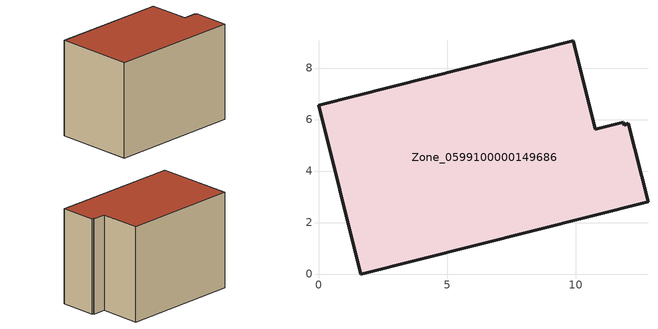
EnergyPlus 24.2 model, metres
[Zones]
Zone_0599100000149686
 floor ground (C_G): 12.04,5.86 12.8,2.8 1.65,0 0,6.55 9.9,9.05 10.76,5.62 11.84,5.9 11.87,5.79 z0
 wall outside (C_F): 1.65,0 12.8,2.8 12.04,5.86 11.87,5.79 11.84,5.9 10.76,5.62 9.9,9.05 0,6.55 1.65,0 z0:8.25
 roof outside (C_R): 12.8,2.8 12.04,5.86 11.87,5.79 11.84,5.9 10.76,5.62 9.9,9.05 0,6.55 1.65,0 z8.25
[BUILDING]
Pand.0599100000149686: North Axis=0; Terrain=City; Loads Convergence Tolerance Value=0.04; Temperature Convergence Tolerance Value=0.4; Solar Distribution=FullExterior; Maximum Number of Warmup Days=25; Minimum Number of Warmup Days=1
[Site:Location]
Rotterdam.The.Hague.AP_ZH_NLD Design_Conditions: Latitude=51.96; Longitude=4.45; Time Zone=1; Elevation=-4.5
[SITE:GROUNDTEMPERATURE:BUILDINGSURFACE]
18, 18, 18, 18, 18, 18, 18, 18, 18, 18, 18, 18
[MATERIAL] Thermal Absorptance=0.9; Solar Absorptance=0.7; Visible Absorptance=0.7
Name | Roughness | Thickness | Conductivity | Density | Specific Heat
G.TI.1975-1991 | MediumSmooth | 0.15 | 0.288461 | 540 | 1210
F.TI.1975-1991 | Rough | 0.3 | 0.230769 | 1920 | 840
R.TI.1975-1991 | MediumRough | 0.2 | 0.153846 | 1500 | 1000
[CONSTRUCTION]
C_G: G.TI.1975-1991
C_F: F.TI.1975-1991
C_R: R.TI.1975-1991
[ZONE]
Zone_0599100000149686: Type=1; Multiplier=1; Ceiling Height=Autocalculate; Volume=Autocalculate; Floor Area=autocalculate; Part of Total Floor Area=Yes
[ZONEINFILTRATION:DESIGNFLOWRATE]
Infil_Zone_0599100000149686: Zone or ZoneList or Space or SpaceList=Zone_0599100000149686; Schedule=AlwaysOn; Design Flow Rate Calculation Method=Flow/Area; Flow Rate per Floor Area=0.003; Constant Term Coefficient=1; Temperature Term Coefficient=0; Velocity Term Coefficient=0; Velocity Squared Term Coefficient=0
[HVACTEMPLATE:ZONE:IDEALLOADSAIRSYSTEM]
Zone_0599100000149686: Maximum Heating Supply Air Temperature=50; Minimum Cooling Supply Air Temperature=13; Maximum Heating Supply Air Humidity Ratio=0.0156; Minimum Cooling Supply Air Humidity Ratio=0.0077; Heating Limit=NoLimit; Cooling Limit=NoLimit; Dehumidification Control Type=ConstantSensibleHeatRatio; Cooling Sensible Heat Ratio=0.7; Dehumidification Setpoint=60; Humidification Control Type=None; Humidification Setpoint=30; Outdoor Air Method=None; Outdoor Air Flow Rate per Person=0.00944; Outdoor Air Flow Rate per Zone Floor Area=0; Outdoor Air Flow Rate per Zone=0; Demand Controlled Ventilation Type=None; Outdoor Air Economizer Type=NoEconomizer; Heat Recovery Type=None; Sensible Heat Recovery Effectiveness=0.7; Latent Heat Recovery Effectiveness=0.65
[ZONECONTROL:THERMOSTAT]
ThermostatControl_Zone_0599100000149686: Zone or ZoneList=Zone_0599100000149686; Control Type Schedule=DualSetpointControlType; Control 1=Thermostat_Zone_0599100000149686; Temperature Difference Between Cutout And Setpoint=0
[THERMOSTATSETPOINT:DUALSETPOINT]
Thermostat_Zone_0599100000149686: Heating Setpoint Temperature Schedule=HeatingSetpoint_Zone_0599100000149686; Cooling Setpoint Temperature Schedule=CoolingSetpoint_Zone_0599100000149686
[SCHEDULE:COMPACT]
HeatingSetpoint_Zone_0599100000149686: Through: 12/31, For: AllDays, Until: 24:00, 21
CoolingSetpoint_Zone_0599100000149686: Through: 12/31, For: AllDays, Until: 24:00, 24
DualSetpointControlType: Through: 12/31, For: AllDays, Until: 24:00, 4
AlwaysOn: Through: 12/31, For: AllDays, Until: 24:00, 1
